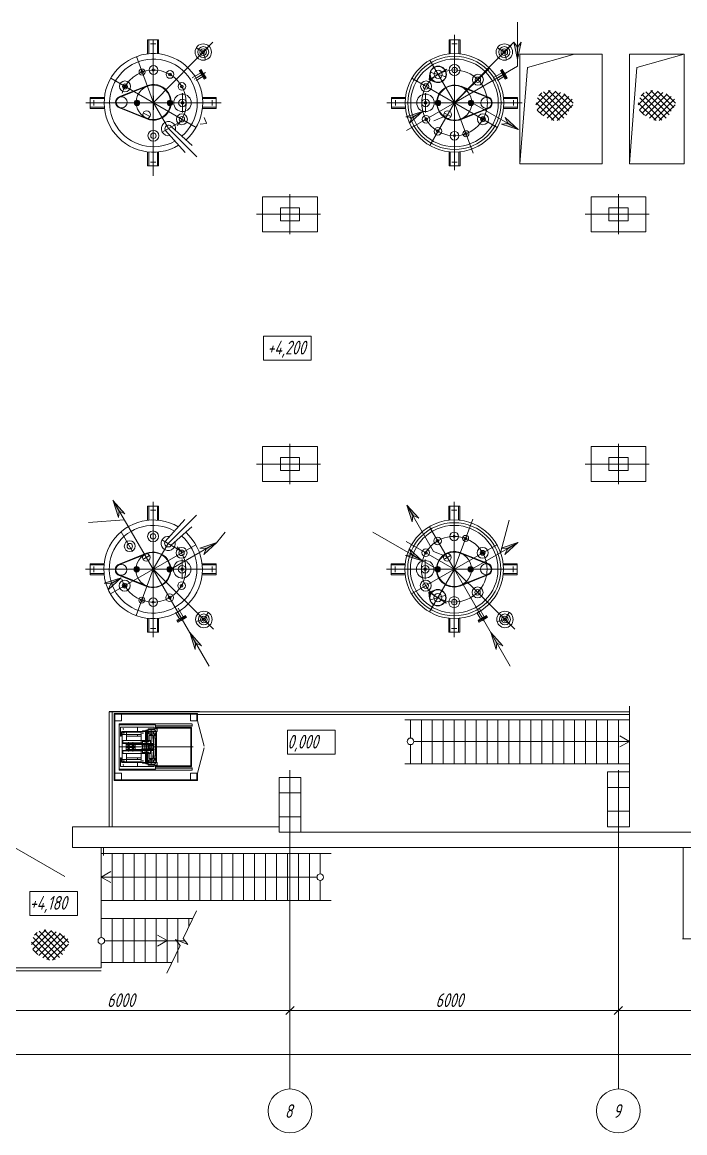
# Model space of a CAD drawing. Header units: millimetres. Extents: x 1337 to 8186, y 1899 to 5236.
# Drawn here: x 3230.7 to 3351.8, y 2434.1 to 2636.8 of the extents above; entities that cross this region are included whole.
import ezdxf

# ---------------------------------------------------------------- set-up
doc = ezdxf.new("R2010")
doc.units = ezdxf.units.MM
doc.layers.add('Линия связи (Вновь)', color=3, linetype='Continuous', lineweight=60)
doc.layers.add('Строительный', color=251, linetype='Continuous', lineweight=13)
doc.styles.add('Simplex', font='simplex.shx', dxfattribs={"width": 0.7, "oblique": 15})

# ---------------------------------------------------------------- blocks, each defined once
blk = doc.blocks.new('A$C0AA457AC')
at = {"layer": 'Строительный', "ltscale": 100}
h = blk.add_hatch(color=256, dxfattribs=at)
h.paths.add_polyline_path([(452.71, 325.92), (452.04, 326.86), (452.73, 323.71)])
h.paths.add_polyline_path([(452.73, 323.71), (453.42, 326.86), (452.75, 325.92)])
for points in [[(382.72, 315.77, -0.414214), (383.22, 316.27), (383.22, 315.77), (383.72, 315.77, -1)], [(383.22, 316.27, -0.414214), (383.72, 315.77), (383.22, 315.77)], [(389.73, 315.77, 0.414214), (389.23, 316.27), (389.23, 315.77), (388.73, 315.77, 1)], [(389.23, 316.27, 0.414214), (388.73, 315.77), (389.23, 315.77)], [(437.72, 315.77, -0.414214), (438.22, 316.27), (438.22, 315.77), (438.72, 315.77, -1)], [(438.22, 316.27, -0.414214), (438.72, 315.77), (438.22, 315.77)], [(444.73, 315.77, 0.414214), (444.23, 316.27), (444.23, 315.77), (443.73, 315.77, 1)], [(444.23, 316.27, 0.414214), (443.73, 315.77), (444.23, 315.77)], [(382.66, 230.64, 0.414214), (383.16, 230.14), (383.16, 230.64), (383.66, 230.64, 1)], [(389.67, 230.64, -0.414214), (389.17, 230.14), (389.17, 230.64), (388.67, 230.64, -1)], [(437.66, 230.64, 0.414214), (438.16, 230.14), (438.16, 230.64), (438.66, 230.64, 1)], [(444.67, 230.64, -0.414214), (444.17, 230.14), (444.17, 230.64), (443.67, 230.64, -1)], [(383.16, 230.14, 0.414214), (383.66, 230.64), (383.16, 230.64)], [(389.17, 230.14, -0.414214), (388.67, 230.64), (389.17, 230.64)], [(438.16, 230.14, 0.414214), (438.66, 230.64), (438.16, 230.64)], [(444.17, 230.14, -0.414214), (443.67, 230.64), (444.17, 230.64)]]:
    blk.add_hatch(color=256, dxfattribs=at).paths.add_polyline_path(points)
h = blk.add_hatch(color=256, dxfattribs=at)
h.paths.add_polyline_path([(433.47, 313.1), (433, 312.04), (435.38, 314.22)])
h.paths.add_polyline_path([(435.38, 314.22), (432.3, 313.24), (433.45, 313.13)])
h = blk.add_hatch(color=256, dxfattribs=at)
h.paths.add_polyline_path([(450.93, 312.04), (450.46, 313.09), (452.84, 310.91)])
h.paths.add_polyline_path([(452.84, 310.91), (449.77, 311.9), (450.92, 312.01)])
h = blk.add_hatch(color=256, dxfattribs=at)
h.paths.add_polyline_path([(379.97, 241.24), (381.02, 240.76), (378.84, 243.15)])
h.paths.add_polyline_path([(378.84, 243.15), (379.82, 240.07), (379.94, 241.22)])
h = blk.add_hatch(color=256, dxfattribs=at)
h.paths.add_polyline_path([(433.64, 240.46), (434.69, 239.98), (432.51, 242.37)])
h.paths.add_polyline_path([(432.51, 242.37), (433.49, 239.29), (433.61, 240.44)])
h = blk.add_hatch(color=256, dxfattribs=at)
h.paths.add_polyline_path([(395.87, 234.38), (395.4, 233.32), (397.78, 235.51)])
h.paths.add_polyline_path([(397.78, 235.51), (394.71, 234.52), (395.86, 234.41)])
h = blk.add_hatch(color=256, dxfattribs=at)
h.paths.add_polyline_path([(450.87, 234.38), (450.4, 233.32), (452.78, 235.51)])
h.paths.add_polyline_path([(452.78, 235.51), (449.71, 234.52), (450.86, 234.41)])
h = blk.add_hatch(color=256, dxfattribs=at)
h.paths.add_polyline_path([(433.41, 233.32), (432.94, 234.37), (435.32, 232.2)])
h.paths.add_polyline_path([(435.32, 232.2), (432.24, 233.18), (433.39, 233.29)])
h = blk.add_hatch(color=256, dxfattribs=at)
h.paths.add_polyline_path([(378.41, 227.97), (377.94, 226.91), (380.32, 229.09)])
h.paths.add_polyline_path([(380.32, 229.09), (377.24, 228.11), (378.39, 228)])
h = blk.add_hatch(color=256, dxfattribs=at)
h.paths.add_polyline_path([(393.96, 217.17), (395.02, 216.69), (392.84, 219.08)])
h.paths.add_polyline_path([(392.84, 219.08), (393.82, 216), (393.93, 217.15)])
h = blk.add_hatch(color=256, dxfattribs=at)
h.paths.add_polyline_path([(448.96, 217.17), (450.02, 216.69), (447.84, 219.08)])
h.paths.add_polyline_path([(447.84, 219.08), (448.82, 216), (448.93, 217.15)])
for p, q in [((452.73, 322.45), (452.73, 330.49)), ((386.16, 327.27), (385.16, 327.27)), ((385.16, 327.27), (385.16, 324.71)), ((385.36, 327.27), (385.36, 324.73)), ((386.16, 326.57), (385.66, 326.57)), ((386.16, 327.27), (386.16, 303.43)), ((386.16, 324.77), (386.16, 327.27)), ((386.16, 324.77), (386.16, 327.27)), ((386.16, 327.27), (387.16, 327.27)), ((386.16, 327.27), (386.16, 327.27)), ((386.16, 327.27), (386.16, 326.57)), ((386.16, 327.15), (386.16, 302.45)), ((386.16, 315.77), (397.08, 326.82)), ((386.16, 326.57), (386.66, 326.57)), ((387.16, 327.27), (386.96, 327.27)), ((386.96, 327.27), (386.96, 324.73)), ((387.16, 327.27), (387.16, 324.71)), ((395.32, 325.04), (397.08, 326.82)), ((441.22, 327.27), (440.22, 327.27)), ((440.22, 327.27), (440.22, 324.71)), ((440.42, 327.27), (440.42, 324.73)), ((441.22, 326.57), (440.72, 326.57)), ((441.16, 315.77), (452.08, 326.82)), ((441.22, 328.18), (441.22, 303.48)), ((441.22, 327.27), (442.22, 327.27)), ((441.22, 326.57), (441.72, 326.57)), ((442.02, 327.27), (442.02, 324.73)), ((442.22, 327.27), (442.22, 324.71)), ((450.32, 325.04), (452.08, 326.82)), ((452.04, 326.86), (452.71, 325.92)), ((452.04, 326.86), (452.71, 325.92)), ((452.73, 323.71), (452.04, 326.86)), ((452.73, 323.71), (453.42, 326.86)), ((453.42, 326.86), (452.75, 325.92)), ((453.42, 326.86), (452.75, 325.92)), ((395.32, 325.04), (394.05, 325.83)), ((395.32, 325.04), (395.32, 325.04)), ((395.32, 325.04), (395.32, 325.04)), ((395.32, 325.04), (395.32, 325.04)), ((395.32, 325.04), (395.32, 325.04)), ((395.32, 325.04), (395.32, 325.04)), ((395.32, 325.04), (395.32, 325.04)), ((395.32, 325.04), (395.7, 323.59)), ((450.32, 325.04), (449.05, 325.83)), ((450.32, 325.04), (450.32, 325.04)), ((450.32, 325.04), (450.32, 325.04)), ((450.32, 325.04), (450.32, 325.04)), ((450.32, 325.04), (450.32, 325.04)), ((450.32, 325.04), (450.32, 325.04)), ((450.32, 325.04), (450.32, 325.04)), ((450.32, 325.04), (450.7, 323.59)), ((452.71, 325.92), (452.73, 323.71)), ((452.75, 325.92), (452.73, 323.71)), ((453.16, 304.66), (453.16, 324.64)), ((468.16, 324.64), (453.16, 324.64)), ((454.55, 322.24), (463.16, 324.64)), ((468.16, 304.66), (468.16, 324.64)), ((473.16, 304.64), (473.16, 324.64)), ((483.16, 324.64), (473.16, 324.64)), ((474.55, 322.24), (483.16, 324.64)), ((483.16, 304.64), (483.16, 324.64)), ((386.22, 315.77), (383.11, 324.22)), ((441.19, 315.83), (436.72, 323.57)), ((441.22, 315.8), (452.73, 322.45)), ((452.73, 323.71), (452.75, 323.73)), ((394.85, 321.23), (393.28, 320.32)), ((395.39, 321.1), (393.67, 320.11)), ((394.04, 319.88), (395.23, 320.57)), ((395.76, 321.32), (394.23, 320.43)), ((394.59, 321.68), (394.74, 321.76)), ((395.49, 320.12), (394.59, 321.68)), ((395.64, 320.2), (394.74, 321.76)), ((394.94, 321.88), (394.79, 321.79)), ((395.69, 320.23), (394.79, 321.79)), ((394.87, 321.54), (394.91, 321.53)), ((395.52, 320.47), (394.91, 321.53)), ((395, 321.31), (394.92, 321.46)), ((394.94, 321.88), (395.51, 320.88)), ((394.97, 321.49), (394.94, 321.47)), ((395.23, 321.01), (395.02, 320.89)), ((395.38, 320.66), (395.46, 320.51)), ((395.51, 320.54), (395.49, 320.53)), ((395.51, 320.88), (395.84, 320.32)), ((395.51, 320.43), (395.52, 320.47)), ((395.84, 320.32), (395.69, 320.23)), ((439.79, 321.94), (436.61, 319.97)), ((436.61, 319.97), (436.73, 321.13)), ((436.9, 321.34), (439.5, 320.57)), ((436.94, 321.26), (436.97, 321.38)), ((439.42, 320.54), (439.45, 320.64)), ((439.53, 321.89), (439.45, 321.83)), ((439.62, 321.73), (439.53, 321.89)), ((439.62, 321.73), (439.54, 321.69)), ((441.22, 315.77), (447.62, 322.1)), ((449.85, 321.23), (448.28, 320.32)), ((450.39, 321.1), (448.67, 320.11)), ((449.04, 319.88), (450.23, 320.57)), ((450.76, 321.32), (449.23, 320.43)), ((449.59, 321.68), (449.74, 321.76)), ((450.49, 320.12), (449.59, 321.68)), ((450.64, 320.2), (449.74, 321.76)), ((449.94, 321.88), (449.79, 321.79)), ((450.69, 320.23), (449.79, 321.79)), ((449.87, 321.54), (449.91, 321.53)), ((450.52, 320.47), (449.91, 321.53)), ((450, 321.31), (449.92, 321.46)), ((449.94, 321.88), (450.51, 320.88)), ((449.97, 321.49), (449.94, 321.47)), ((450.23, 321.01), (450.02, 320.89)), ((450.38, 320.66), (450.46, 320.51)), ((450.51, 320.54), (450.49, 320.53)), ((450.51, 320.88), (450.84, 320.32)), ((450.51, 320.43), (450.52, 320.47)), ((450.84, 320.32), (450.69, 320.23)), ((453.16, 304.64), (454.55, 322.24)), ((473.16, 304.64), (474.55, 322.24)), ((378.42, 320.26), (394.02, 311.28)), ((379.92, 316.85), (385.03, 318.9)), ((379.95, 316.76), (385.07, 318.81)), ((395.49, 320.12), (395.64, 320.2)), ((449.02, 311.28), (433.42, 320.26)), ((436.61, 319.97), (437.71, 319.56)), ((447.49, 316.66), (442.38, 318.7)), ((447.53, 316.75), (442.41, 318.8)), ((450.49, 320.12), (450.64, 320.2)), ((374.66, 315.77), (374.66, 316.77)), ((374.66, 316.77), (377.22, 316.77)), ((374.66, 316.57), (377.2, 316.57)), ((375.36, 315.77), (375.36, 316.27)), ((386.22, 314.61), (386.22, 317.04)), ((386.22, 316.94), (386.22, 314.51)), ((391.52, 317.54), (391.52, 313.99)), ((397.66, 316.77), (395.1, 316.77)), ((397.66, 316.57), (395.12, 316.57)), ((396.96, 315.77), (396.96, 316.27)), ((397.66, 315.77), (397.66, 316.77)), ((429.72, 315.77), (429.72, 316.77)), ((429.72, 316.77), (432.28, 316.77)), ((429.72, 316.57), (432.26, 316.57)), ((430.42, 315.77), (430.42, 316.27)), ((435.92, 314.01), (435.92, 317.56)), ((441.22, 314.61), (441.22, 317.04)), ((452.72, 316.77), (450.16, 316.77)), ((452.72, 316.57), (450.18, 316.57)), ((452.02, 315.77), (452.02, 316.27)), ((452.72, 315.77), (452.72, 316.77)), ((452.72, 316.77), (452.72, 316.57)), ((456.08, 315.41), (458.71, 318.04)), ((456.3, 314.5), (459.71, 317.91)), ((456.37, 316.66), (460.41, 312.63)), ((456.63, 317.07), (457.15, 317.6)), ((456.81, 313.89), (460.6, 317.68)), ((456.84, 317.32), (461.17, 312.99)), ((457.44, 313.4), (461.4, 317.36)), ((457.48, 317.8), (461.72, 313.56)), ((458.13, 312.96), (462.13, 316.96)), ((458.37, 318.03), (462.13, 314.27)), ((458.91, 312.62), (462.72, 316.44)), ((459.59, 317.93), (462.57, 314.95)), ((461.2, 317.45), (462.92, 315.72)), ((474.77, 315.41), (477.4, 318.04)), ((474.99, 314.5), (478.39, 317.91)), ((475.06, 316.66), (479.09, 312.63)), ((475.31, 317.07), (475.84, 317.6)), ((475.49, 313.89), (479.28, 317.68)), ((475.52, 317.32), (479.85, 312.99)), ((476.13, 313.4), (480.09, 317.36)), ((476.16, 317.8), (480.4, 313.56)), ((476.81, 312.96), (480.81, 316.96)), ((477.06, 318.03), (480.81, 314.27)), ((477.6, 312.62), (481.41, 316.44)), ((478.28, 317.93), (481.26, 314.95)), ((479.88, 317.45), (481.61, 315.72)), ((398.57, 315.77), (373.87, 315.77)), ((374.66, 315.77), (374.66, 314.77)), ((374.66, 314.97), (377.2, 314.97)), ((374.66, 314.77), (377.22, 314.77)), ((375.36, 315.77), (375.36, 315.27)), ((379.92, 314.9), (385.03, 312.85)), ((379.95, 314.99), (385.07, 312.94)), ((386.22, 315.77), (388.97, 311.07)), ((391.5, 315.75), (391.52, 315.77)), ((393.76, 315.77), (393.74, 315.75)), ((397.66, 314.77), (395.1, 314.77)), ((397.66, 314.97), (395.12, 314.97)), ((396.96, 315.77), (396.96, 315.27)), ((397.66, 315.77), (397.66, 314.77)), ((453.57, 315.77), (428.87, 315.77)), ((452.72, 315.77), (428.88, 315.77)), ((429.72, 315.77), (429.72, 314.77)), ((429.72, 314.97), (432.26, 314.97)), ((429.72, 314.77), (432.28, 314.77)), ((430.42, 315.77), (430.42, 315.27)), ((435.38, 314.22), (432.3, 313.24)), ((441.22, 315.77), (432.45, 310.7)), ((435.38, 314.22), (433, 312.04)), ((433.45, 313.13), (435.38, 314.22)), ((433.47, 313.1), (435.38, 314.22)), ((441.22, 315.77), (436.68, 308)), ((441.22, 315.77), (444.6, 306.61)), ((447.49, 314.89), (442.38, 312.84)), ((447.53, 314.8), (442.41, 312.75)), ((444.43, 315.77), (452.89, 310.89)), ((448.76, 315.77), (448.74, 315.75)), ((452.72, 314.77), (450.16, 314.77)), ((452.72, 314.97), (450.18, 314.97)), ((450.22, 315.77), (452.72, 315.77)), ((450.22, 315.77), (452.72, 315.77)), ((452.72, 315.77), (452.02, 315.77)), ((452.02, 315.77), (452.02, 315.27)), ((452.72, 315.77), (452.72, 315.77)), ((452.72, 315.77), (452.72, 314.77)), ((456.11, 315.8), (459.38, 312.53)), ((456.33, 314.46), (457.26, 313.53)), ((459.95, 312.54), (462.83, 315.42)), ((474.79, 315.8), (478.06, 312.53)), ((475.01, 314.46), (475.95, 313.53)), ((478.63, 312.54), (481.52, 315.42)), ((385.57, 313.27), (384.35, 313.96)), ((387.84, 310.41), (391.66, 312.64)), ((395.46, 313.09), (395.93, 312.04)), ((395.46, 313.09), (395.93, 312.04)), ((432.3, 313.24), (433.45, 313.13)), ((432.3, 313.24), (433.45, 313.13)), ((433, 312.04), (433.47, 313.1)), ((433, 312.04), (433.47, 313.1)), ((439.91, 313.53), (437.46, 312.51)), ((440.57, 313.27), (439.35, 313.96)), ((450.46, 313.09), (450.93, 312.04)), ((450.46, 313.09), (450.93, 312.04)), ((452.84, 310.91), (450.46, 313.09)), ((388.4, 310.74), (392.02, 306.72)), ((388.97, 311.07), (394.14, 305.9)), ((393.31, 308.01), (389.53, 311.39)), ((394.77, 311.9), (395.92, 312.01)), ((394.77, 311.9), (395.92, 312.01)), ((449.77, 311.9), (450.92, 312.01)), ((449.77, 311.9), (450.92, 312.01)), ((452.84, 310.91), (449.77, 311.9)), ((450.92, 312.01), (452.84, 310.91)), ((450.93, 312.04), (452.84, 310.91)), ((385.16, 304.27), (385.16, 306.83)), ((385.36, 304.27), (385.36, 306.81)), ((386.96, 304.27), (386.96, 306.81)), ((387.16, 304.27), (387.16, 306.83)), ((440.22, 304.27), (440.22, 306.83)), ((440.42, 304.27), (440.42, 306.81)), ((442.02, 304.27), (442.02, 306.81)), ((442.22, 304.27), (442.22, 306.83)), ((386.16, 304.27), (385.16, 304.27)), ((386.16, 304.97), (385.66, 304.97)), ((386.16, 304.97), (386.66, 304.97)), ((386.16, 304.27), (387.16, 304.27)), ((441.22, 304.27), (440.22, 304.27)), ((441.22, 304.97), (440.72, 304.97)), ((441.22, 304.97), (441.72, 304.97)), ((441.22, 304.27), (442.22, 304.27)), ((468.16, 304.66), (453.16, 304.66)), ((483.16, 304.64), (473.16, 304.64)), ((406.16, 298.64), (406.16, 292.24)), ((416.16, 298.64), (406.16, 298.64)), ((411.16, 299.11), (411.16, 291.78)), ((416.16, 298.64), (416.16, 292.24)), ((466.16, 298.64), (466.16, 292.24)), ((476.16, 298.64), (466.16, 298.64)), ((471.16, 299.11), (471.16, 291.78)), ((476.16, 298.64), (476.16, 292.24)), ((409.41, 296.64), (412.36, 296.64)), ((409.41, 296.64), (409.41, 294.24)), ((412.91, 296.64), (409.46, 296.64)), ((412.91, 296.64), (412.91, 294.24)), ((469.41, 296.64), (472.36, 296.64)), ((469.41, 296.64), (469.41, 294.24)), ((472.91, 296.64), (469.46, 296.64)), ((472.91, 296.64), (472.91, 294.24)), ((416.75, 295.44), (405.06, 295.44)), ((412.86, 294.24), (409.41, 294.24)), ((412.91, 294.24), (409.96, 294.24)), ((476.75, 295.44), (465.06, 295.44)), ((472.86, 294.24), (469.41, 294.24)), ((472.91, 294.24), (469.96, 294.24)), ((416.16, 292.24), (406.16, 292.24)), ((476.16, 292.24), (466.16, 292.24)), ((406.35, 273.18), (415.04, 273.18)), ((406.35, 268.81), (406.35, 273.18)), ((415.04, 273.18), (415.04, 268.81)), ((415.04, 268.81), (406.35, 268.81)), ((411.16, 246.18), (411.16, 253.51)), ((471.16, 246.18), (471.16, 253.51)), ((406.16, 246.64), (406.16, 253.04)), ((416.16, 253.04), (406.16, 253.04)), ((416.16, 246.64), (416.16, 253.04)), ((466.16, 246.64), (466.16, 253.04)), ((476.16, 253.04), (466.16, 253.04)), ((476.16, 246.64), (476.16, 253.04)), ((416.75, 249.84), (405.06, 249.84)), ((409.41, 248.64), (409.41, 251.04)), ((412.86, 251.04), (409.41, 251.04)), ((412.91, 251.04), (409.96, 251.04)), ((412.91, 248.64), (412.91, 251.04)), ((476.75, 249.84), (465.06, 249.84)), ((469.41, 248.64), (469.41, 251.04)), ((472.86, 251.04), (469.41, 251.04)), ((472.91, 251.04), (469.96, 251.04)), ((472.91, 248.64), (472.91, 251.04)), ((409.41, 248.64), (412.36, 248.64)), ((412.91, 248.64), (409.46, 248.64)), ((469.41, 248.64), (472.36, 248.64)), ((472.91, 248.64), (469.46, 248.64)), ((416.16, 246.64), (406.16, 246.64)), ((476.16, 246.64), (466.16, 246.64)), ((386.16, 230.64), (378.8, 243.23)), ((378.84, 243.15), (378.84, 243.12)), ((378.84, 243.15), (381.02, 240.76)), ((379.97, 241.24), (378.84, 243.15)), ((379.94, 241.22), (378.84, 243.15)), ((378.84, 243.15), (379.82, 240.07)), ((381.02, 240.76), (379.97, 241.24)), ((381.02, 240.76), (379.97, 241.24)), ((386.16, 242.14), (385.16, 242.14)), ((385.16, 242.14), (385.16, 239.58)), ((385.36, 242.14), (385.36, 239.6)), ((386.16, 241.44), (385.66, 241.44)), ((386.16, 218.23), (386.16, 242.93)), ((386.16, 242.14), (387.16, 242.14)), ((386.16, 241.44), (386.66, 241.44)), ((386.96, 242.14), (386.96, 239.6)), ((387.16, 242.14), (387.16, 239.58)), ((432.51, 242.37), (437.4, 233.91)), ((432.51, 242.37), (432.51, 242.35)), ((432.51, 242.37), (434.69, 239.98)), ((433.64, 240.46), (432.51, 242.37)), ((433.61, 240.44), (432.51, 242.37)), ((432.51, 242.37), (433.49, 239.29)), ((441.16, 242.14), (440.16, 242.14)), ((440.16, 242.14), (440.16, 239.58)), ((440.36, 242.14), (440.36, 239.6)), ((441.16, 241.44), (440.66, 241.44)), ((441.16, 218.23), (441.16, 242.93)), ((441.16, 242.14), (442.16, 242.14)), ((441.16, 241.44), (441.66, 241.44)), ((441.96, 242.14), (441.96, 239.6)), ((442.16, 242.14), (442.16, 239.58)), ((380.89, 239.66), (374.33, 239.19)), ((379.82, 240.07), (379.94, 241.22)), ((379.82, 240.07), (379.94, 241.22)), ((388.34, 235.68), (391.96, 239.7)), ((388.91, 235.35), (394.08, 240.52)), ((433.49, 239.29), (433.61, 240.44)), ((433.49, 239.29), (433.61, 240.44)), ((434.69, 239.98), (433.64, 240.46)), ((434.69, 239.98), (433.64, 240.46)), ((441.16, 230.64), (444.54, 239.8)), ((449.6, 233.66), (451.18, 239.63)), ((380.33, 237.49), (382.4, 233.91)), ((393.25, 238.4), (389.47, 235.02)), ((399.33, 237.4), (397.76, 235.48)), ((438.02, 230.64), (426.32, 237.4)), ((441.16, 230.64), (436.62, 238.41)), ((386.16, 230.64), (388.91, 235.35)), ((387.78, 236), (391.6, 233.78)), ((389.37, 230.64), (397.83, 235.52)), ((397.78, 235.51), (394.71, 234.52)), ((397.78, 235.51), (395.4, 233.32)), ((395.86, 234.41), (397.78, 235.51)), ((395.87, 234.38), (397.78, 235.51)), ((441.16, 230.64), (432.39, 235.72)), ((444.37, 230.64), (452.83, 235.52)), ((452.78, 235.51), (449.71, 234.52)), ((452.78, 235.51), (450.4, 233.32)), ((450.86, 234.41), (452.78, 235.51)), ((450.87, 234.38), (452.78, 235.51)), ((378.36, 226.15), (393.96, 235.13)), ((379.86, 231.52), (384.97, 233.57)), ((379.89, 231.43), (385.01, 233.47)), ((385.51, 233.15), (384.29, 232.45)), ((394.71, 234.52), (395.86, 234.41)), ((394.71, 234.52), (395.86, 234.41)), ((395.4, 233.32), (395.87, 234.38)), ((395.4, 233.32), (395.87, 234.38)), ((432.24, 233.18), (433.39, 233.29)), ((432.24, 233.18), (433.39, 233.29)), ((435.32, 232.2), (432.24, 233.18)), ((432.94, 234.37), (433.41, 233.32)), ((432.94, 234.37), (433.41, 233.32)), ((435.32, 232.2), (432.94, 234.37)), ((448.96, 235.13), (433.36, 226.15)), ((433.39, 233.29), (435.32, 232.2)), ((433.41, 233.32), (435.32, 232.2)), ((439.85, 232.89), (437.4, 233.91)), ((440.51, 233.15), (439.29, 232.45)), ((447.43, 231.53), (442.32, 233.57)), ((447.47, 231.62), (442.35, 233.67)), ((449.71, 234.52), (450.86, 234.41)), ((449.71, 234.52), (450.86, 234.41)), ((450.4, 233.32), (450.87, 234.38)), ((450.4, 233.32), (450.87, 234.38)), ((374.66, 230.64), (374.66, 231.64)), ((374.66, 231.64), (377.22, 231.64)), ((374.66, 230.64), (374.66, 231.64)), ((374.66, 231.64), (377.22, 231.64)), ((374.66, 231.44), (377.2, 231.44)), ((374.66, 231.44), (377.2, 231.44)), ((375.36, 230.64), (375.36, 231.14)), ((375.36, 230.64), (375.36, 231.14)), ((386.16, 229.48), (386.16, 231.91)), ((386.16, 231.81), (386.16, 229.37)), ((391.46, 228.88), (391.46, 232.43)), ((397.66, 231.64), (395.1, 231.64)), ((397.66, 231.44), (395.12, 231.44)), ((396.96, 230.64), (396.96, 231.14)), ((397.66, 230.64), (397.66, 231.64)), ((429.66, 230.64), (429.66, 231.64)), ((429.66, 231.64), (432.22, 231.64)), ((429.66, 231.44), (432.2, 231.44)), ((430.36, 230.64), (430.36, 231.14)), ((435.86, 232.41), (435.86, 228.86)), ((441.16, 231.81), (441.16, 229.37)), ((452.66, 231.64), (450.1, 231.64)), ((452.66, 231.44), (450.12, 231.44)), ((451.96, 230.64), (451.96, 231.14)), ((452.66, 230.64), (452.66, 231.64)), ((397.66, 230.64), (373.82, 230.64)), ((374.66, 230.64), (374.66, 229.64)), ((374.66, 230.64), (374.66, 229.64)), ((374.66, 229.84), (377.2, 229.84)), ((374.66, 229.84), (377.2, 229.84)), ((374.66, 229.64), (377.22, 229.64)), ((374.66, 229.64), (377.22, 229.64)), ((375.36, 230.64), (375.36, 230.14)), ((375.36, 230.64), (375.36, 230.14)), ((380.32, 229.09), (377.24, 228.11)), ((380.32, 229.09), (377.94, 226.91)), ((378.39, 228), (380.32, 229.09)), ((378.41, 227.97), (380.32, 229.09)), ((379.86, 229.57), (384.97, 227.52)), ((379.89, 229.66), (385.01, 227.61)), ((386.16, 230.64), (383.05, 222.2)), ((386.16, 230.64), (397.21, 219.72)), ((386.19, 230.59), (396.38, 212.94)), ((391.44, 230.66), (391.46, 230.64)), ((393.7, 230.64), (393.68, 230.66)), ((397.66, 229.64), (395.1, 229.64)), ((397.66, 229.84), (395.12, 229.84)), ((395.16, 230.64), (397.66, 230.64)), ((395.16, 230.64), (397.66, 230.64)), ((397.66, 230.64), (396.96, 230.64)), ((396.96, 230.64), (396.96, 230.14)), ((397.66, 230.64), (397.66, 229.64)), ((397.66, 230.64), (397.66, 230.64)), ((397.66, 229.64), (397.66, 229.84)), ((452.66, 230.64), (428.82, 230.64)), ((429.66, 230.64), (429.66, 229.64)), ((429.66, 229.84), (432.2, 229.84)), ((429.66, 229.64), (432.22, 229.64)), ((430.36, 230.64), (430.36, 230.14)), ((441.13, 230.59), (436.66, 222.85)), ((441.16, 230.64), (452.21, 219.72)), ((441.19, 230.59), (451.38, 212.94)), ((447.43, 229.76), (442.32, 227.71)), ((447.47, 229.67), (442.35, 227.62)), ((448.7, 230.64), (448.68, 230.66)), ((452.66, 229.64), (450.1, 229.64)), ((452.66, 229.84), (450.12, 229.84)), ((450.16, 230.64), (452.66, 230.64)), ((450.16, 230.64), (452.66, 230.64)), ((452.66, 230.64), (451.96, 230.64)), ((451.96, 230.64), (451.96, 230.14)), ((452.66, 230.64), (452.66, 229.64)), ((452.66, 230.64), (452.66, 230.64)), ((452.66, 229.64), (452.66, 229.84)), ((377.24, 228.11), (378.39, 228)), ((377.24, 228.11), (378.39, 228)), ((377.94, 226.91), (378.41, 227.97)), ((377.94, 226.91), (378.41, 227.97)), ((436.55, 226.45), (437.65, 226.85)), ((439.73, 224.47), (436.55, 226.45)), ((436.55, 226.45), (436.67, 225.29)), ((436.84, 225.08), (439.44, 225.85)), ((436.88, 225.15), (436.91, 225.04)), ((439.36, 225.88), (439.39, 225.78)), ((391.49, 221.42), (390.5, 223.14)), ((391.62, 221.96), (390.71, 223.53)), ((439.47, 224.53), (439.39, 224.58)), ((439.56, 224.68), (439.47, 224.53)), ((439.56, 224.68), (439.48, 224.73)), ((446.49, 221.42), (445.5, 223.14)), ((446.62, 221.96), (445.71, 223.53)), ((385.16, 219.14), (385.16, 221.7)), ((385.16, 219.14), (385.16, 221.7)), ((385.36, 219.14), (385.36, 221.68)), ((385.36, 219.14), (385.36, 221.68)), ((386.96, 219.14), (386.96, 221.68)), ((386.96, 219.14), (386.96, 221.68)), ((387.16, 219.14), (387.16, 221.7)), ((387.16, 219.14), (387.16, 221.7)), ((390.27, 222.77), (390.96, 221.58)), ((390.51, 221.32), (392.07, 222.22)), ((390.51, 221.32), (390.59, 221.17)), ((390.59, 221.17), (392.15, 222.07)), ((390.62, 221.12), (392.18, 222.02)), ((390.71, 220.97), (390.62, 221.12)), ((391.27, 221.29), (390.71, 220.97)), ((391.71, 221.04), (390.82, 222.58)), ((390.82, 221.3), (390.86, 221.29)), ((390.86, 221.29), (391.92, 221.9)), ((391.05, 221.43), (390.9, 221.35)), ((390.93, 221.29), (390.92, 221.32)), ((392.27, 221.87), (391.27, 221.29)), ((391.4, 221.58), (391.28, 221.78)), ((391.7, 221.81), (391.85, 221.89)), ((391.88, 221.84), (391.86, 221.86)), ((391.93, 221.94), (391.92, 221.9)), ((392.07, 222.22), (392.15, 222.07)), ((392.27, 221.87), (392.18, 222.02)), ((395.43, 221.48), (393.98, 221.11)), ((395.43, 221.48), (396.22, 222.76)), ((395.43, 221.48), (395.43, 221.48)), ((395.43, 221.48), (395.43, 221.48)), ((395.43, 221.48), (395.43, 221.48)), ((395.43, 221.48), (395.43, 221.48)), ((395.43, 221.48), (397.21, 219.72)), ((395.43, 221.48), (395.43, 221.48)), ((395.43, 221.48), (395.43, 221.48)), ((440.16, 219.14), (440.16, 221.7)), ((440.36, 219.14), (440.36, 221.68)), ((441.96, 219.14), (441.96, 221.68)), ((442.16, 219.14), (442.16, 221.7)), ((445.27, 222.77), (445.96, 221.58)), ((445.51, 221.32), (447.07, 222.22)), ((445.51, 221.32), (445.59, 221.17)), ((445.59, 221.17), (447.15, 222.07)), ((445.62, 221.12), (447.18, 222.02)), ((445.71, 220.97), (445.62, 221.12)), ((446.27, 221.29), (445.71, 220.97)), ((446.71, 221.04), (445.82, 222.58)), ((445.82, 221.3), (445.86, 221.29)), ((445.86, 221.29), (446.92, 221.9)), ((446.05, 221.43), (445.9, 221.35)), ((445.93, 221.29), (445.92, 221.32)), ((447.27, 221.87), (446.27, 221.29)), ((446.4, 221.58), (446.28, 221.78)), ((446.7, 221.81), (446.85, 221.89)), ((446.88, 221.84), (446.86, 221.86)), ((446.93, 221.94), (446.92, 221.9)), ((447.07, 222.22), (447.15, 222.07)), ((447.27, 221.87), (447.18, 222.02)), ((450.43, 221.48), (448.98, 221.11)), ((450.43, 221.48), (451.22, 222.76)), ((450.43, 221.48), (450.43, 221.48)), ((450.43, 221.48), (450.43, 221.48)), ((450.43, 221.48), (450.43, 221.48)), ((450.43, 221.48), (450.43, 221.48)), ((450.43, 221.48), (452.21, 219.72)), ((450.43, 221.48), (450.43, 221.48)), ((450.43, 221.48), (450.43, 221.48)), ((386.16, 219.14), (385.16, 219.14)), ((386.16, 219.14), (385.16, 219.14)), ((386.16, 219.84), (385.66, 219.84)), ((386.16, 219.84), (385.66, 219.84)), ((386.16, 219.84), (386.66, 219.84)), ((386.16, 219.84), (386.66, 219.84)), ((386.16, 219.14), (387.16, 219.14)), ((386.16, 219.14), (387.16, 219.14)), ((392.84, 219.08), (392.83, 219.05)), ((392.84, 219.08), (395.02, 216.69)), ((393.96, 217.17), (392.84, 219.08)), ((393.93, 217.15), (392.84, 219.08)), ((392.84, 219.08), (393.82, 216)), ((441.16, 219.14), (440.16, 219.14)), ((441.16, 219.84), (440.66, 219.84)), ((441.16, 219.84), (441.66, 219.84)), ((441.16, 219.14), (442.16, 219.14)), ((447.84, 219.08), (447.83, 219.05)), ((447.84, 219.08), (450.02, 216.69)), ((448.96, 217.17), (447.84, 219.08)), ((448.93, 217.15), (447.84, 219.08)), ((447.84, 219.08), (448.82, 216)), ((393.82, 216), (393.93, 217.15)), ((393.82, 216), (393.93, 217.15)), ((395.02, 216.69), (393.96, 217.17)), ((395.02, 216.69), (393.96, 217.17)), ((448.82, 216), (448.93, 217.15)), ((448.82, 216), (448.93, 217.15)), ((450.02, 216.69), (448.96, 217.17)), ((450.02, 216.69), (448.96, 217.17)), ((473.16, 193.64), (473.16, 205.64)), ((394.66, 204.68), (378.16, 204.68)), ((378.16, 204.64), (378.16, 183.64)), ((473.16, 204.64), (378.16, 204.64)), ((378.66, 204.64), (378.66, 183.64)), ((379.06, 204.3), (394.26, 204.3)), ((379.06, 192.1), (379.06, 204.3)), ((379.16, 204.2), (394.16, 204.2)), ((379.16, 192.2), (379.16, 204.2)), ((379.16, 204.2), (380.36, 204.2)), ((379.16, 203), (379.16, 204.2)), ((380.36, 203), (379.16, 203)), ((380.36, 204.2), (380.36, 203)), ((392.96, 204.2), (394.16, 204.2)), ((392.96, 203), (392.96, 204.2)), ((394.16, 203), (392.96, 203)), ((394.16, 203), (394.16, 204.2)), ((394.16, 204.2), (394.16, 203)), ((394.16, 203), (394.26, 203)), ((394.26, 203), (394.26, 204.3)), ((473.16, 204.14), (394.26, 204.14)), ((394.26, 203), (395.51, 198.36)), ((473.16, 203.14), (432.16, 203.14)), ((433.16, 199.83), (433.16, 203.14)), ((435.16, 195.14), (435.16, 203.14)), ((437.16, 195.14), (437.16, 203.14)), ((439.16, 195.14), (439.16, 203.14)), ((441.16, 195.14), (441.16, 203.14)), ((443.16, 195.14), (443.16, 203.14)), ((445.16, 195.14), (445.16, 203.14)), ((447.16, 195.14), (447.16, 203.14)), ((449.16, 195.14), (449.16, 203.14)), ((451.16, 195.14), (451.16, 203.14)), ((453.16, 195.14), (453.16, 203.14)), ((455.16, 195.14), (455.16, 203.14)), ((457.16, 195.14), (457.16, 203.14)), ((459.16, 195.14), (459.16, 203.14)), ((461.16, 195.14), (461.16, 203.14)), ((463.16, 195.14), (463.16, 203.14)), ((465.16, 195.14), (465.16, 203.14)), ((467.16, 195.14), (467.16, 203.14)), ((469.16, 195.14), (469.16, 203.14)), ((471.16, 195.14), (471.16, 203.14)), ((393.25, 202.44), (379.97, 202.44)), ((379.97, 202.44), (379.97, 193.96)), ((386.58, 202.23), (379.97, 202.23)), ((386.38, 201.79), (380.2, 201.79)), ((380.2, 201.79), (380.2, 200.22)), ((380.23, 200.15), (380.23, 200.94)), ((380.23, 200.94), (380.3, 200.94)), ((380.3, 200.15), (380.3, 200.99)), ((380.3, 200.99), (380.51, 200.99)), ((380.32, 200.6), (380.32, 200.92)), ((380.32, 200.92), (383.95, 200.92)), ((380.51, 201.03), (386.91, 201.03)), ((380.51, 195.37), (380.51, 201.03)), ((380.84, 201.49), (380.62, 201.49)), ((380.83, 201.49), (380.62, 201.49)), ((380.92, 200.76), (380.71, 200.76)), ((380.73, 201.41), (380.73, 201.59)), ((380.73, 201.39), (380.73, 201.58)), ((380.82, 200.67), (380.82, 200.86)), ((381.31, 199.37), (381.31, 201.03)), ((383.29, 201.03), (383.29, 201.79)), ((383.95, 198.93), (383.95, 201.03)), ((384.38, 200.75), (384.17, 200.75)), ((385.27, 201.14), (384.24, 201.14)), ((384.24, 201.14), (384.24, 201.03)), ((384.28, 200.66), (384.28, 200.85)), ((385.12, 201.2), (384.78, 201.2)), ((384.78, 201.2), (384.78, 201.14)), ((384.78, 201.03), (384.78, 199.37)), ((385.06, 201.28), (384.84, 201.28)), ((384.84, 201.28), (384.84, 201.2)), ((384.95, 195.04), (384.95, 201.36)), ((384.95, 201.36), (384.95, 195.04)), ((385.06, 201.2), (385.17, 201.34)), ((385.06, 201.28), (385.06, 201.2)), ((385.12, 201.14), (385.12, 201.2)), ((385.12, 201.03), (385.12, 199.37)), ((385.17, 201.34), (386.39, 201.34)), ((386.91, 201.53), (385.27, 201.53)), ((385.27, 201.53), (385.27, 201.14)), ((385.32, 200.59), (385.32, 201.03)), ((385.4, 200.98), (385.37, 200.93)), ((385.37, 200.93), (385.37, 200.63)), ((386.22, 200.93), (385.37, 200.93)), ((386.19, 200.98), (385.4, 200.98)), ((385.59, 200.93), (385.59, 200.98)), ((385.8, 194.83), (385.8, 201.57)), ((386.01, 200.93), (386.01, 200.98)), ((386.19, 200.98), (386.22, 200.93)), ((386.22, 200.93), (386.22, 200.63)), ((386.28, 200.59), (386.28, 201.03)), ((386.38, 201.53), (386.38, 201.79)), ((386.39, 201.34), (386.7, 201.03)), ((386.56, 200.59), (386.66, 200.7)), ((386.58, 201.53), (386.58, 202.23)), ((386.58, 202.07), (393.31, 202.07)), ((393.31, 201.98), (386.58, 201.98)), ((393.1, 201.77), (386.65, 201.77)), ((393.1, 201.7), (386.65, 201.7)), ((393.1, 201.63), (386.65, 201.63)), ((386.66, 200.7), (386.66, 201.03)), ((386.72, 201.03), (386.72, 195.37)), ((386.77, 201.03), (386.77, 195.37)), ((386.91, 201.03), (386.91, 201.53)), ((393.03, 194.86), (393.03, 201.55)), ((393.1, 194.7), (393.1, 201.7)), ((393.17, 201.55), (393.17, 194.86)), ((393.31, 202.44), (393.31, 201.98)), ((410.7, 201.25), (419.39, 201.25)), ((410.7, 196.88), (410.7, 201.25)), ((419.39, 201.25), (419.39, 196.88)), ((380.2, 200.22), (380.23, 200.15)), ((380.23, 200.15), (380.3, 200.15)), ((380.3, 200.25), (380.51, 200.25)), ((380.42, 200.5), (380.32, 200.6)), ((383.95, 200.5), (380.42, 200.5)), ((385.71, 199.37), (380.6, 199.37)), ((380.6, 199.37), (380.6, 198.85)), ((380.6, 198.93), (384.21, 198.93)), ((380.6, 198.85), (384.21, 198.85)), ((381.26, 197.55), (381.26, 198.85)), ((383.95, 200.18), (381.31, 200.18)), ((381.6, 198.79), (381.51, 198.64)), ((381.76, 198.79), (381.6, 198.79)), ((381.68, 199.06), (381.68, 197.35)), ((381.84, 198.65), (381.76, 198.79)), ((382.4, 198.79), (382.31, 198.64)), ((382.56, 198.79), (382.4, 198.79)), ((382.48, 199.06), (382.48, 197.35)), ((382.64, 198.65), (382.56, 198.79)), ((382.88, 198.85), (382.88, 197.55)), ((383.29, 200.18), (383.29, 200.5)), ((384.05, 198.74), (384.05, 198.77)), ((384.05, 198.77), (385.85, 198.77)), ((384.15, 198.71), (384.05, 198.74)), ((384.15, 198.71), (385.75, 198.71)), ((384.15, 198.71), (384.15, 198.58)), ((384.21, 198.85), (384.21, 199.37)), ((384.21, 198.85), (384.63, 198.85)), ((384.36, 199.23), (385.51, 199.23)), ((384.42, 199.29), (384.42, 199.16)), ((385.27, 198.99), (384.63, 198.99)), ((384.63, 198.99), (384.63, 198.77)), ((385.32, 200.59), (385.12, 200.59)), ((385.27, 198.99), (385.27, 198.77)), ((385.27, 198.85), (385.71, 198.85)), ((385.32, 200.59), (385.35, 200.59)), ((385.35, 200.59), (385.37, 200.63)), ((385.4, 200.57), (385.37, 200.63)), ((386.22, 200.63), (385.37, 200.63)), ((385.39, 200.32), (385.39, 199.37)), ((385.39, 200.32), (386.22, 200.32)), ((386.19, 200.57), (385.4, 200.57)), ((385.45, 199.37), (385.46, 200.22)), ((385.45, 199.29), (385.45, 199.16)), ((385.46, 200.22), (385.52, 200.29)), ((386.08, 200.29), (385.52, 200.29)), ((385.55, 198.85), (386.08, 198.85)), ((385.55, 198.85), (385.55, 198.77)), ((385.65, 200.57), (385.65, 200.32)), ((385.71, 199.37), (385.71, 198.85)), ((385.75, 198.71), (385.85, 198.74)), ((385.75, 198.71), (385.75, 198.58)), ((385.85, 198.74), (385.85, 198.77)), ((385.94, 200.57), (385.94, 200.32)), ((386.13, 200.22), (386.08, 200.29)), ((386.08, 198.45), (386.08, 198.85)), ((386.15, 199.16), (386.13, 200.22)), ((386.15, 199.16), (386.22, 199.14)), ((386.19, 200.57), (386.22, 200.63)), ((386.24, 200.59), (386.22, 200.63)), ((386.22, 196.08), (386.22, 200.32)), ((386.72, 200.2), (386.22, 200.2)), ((386.72, 199.9), (386.22, 199.9)), ((386.28, 200.59), (386.24, 200.59)), ((386.28, 200.59), (386.56, 200.59)), ((386.4, 200.59), (386.4, 200.2)), ((386.56, 200.2), (386.56, 200.59)), ((386.56, 196.51), (386.56, 199.9)), ((473.16, 199.23), (433.76, 199.23)), ((473.16, 199.23), (471.43, 200.23)), ((473.16, 199.23), (471.43, 198.23)), ((379.97, 198.2), (393.5, 198.2)), ((380.6, 197.03), (380.6, 197.55)), ((380.6, 197.55), (384.21, 197.55)), ((380.6, 197.48), (384.21, 197.48)), ((385.71, 197.03), (380.6, 197.03)), ((382.88, 198.33), (381.26, 198.33)), ((382.88, 198.08), (381.26, 198.08)), ((381.31, 197.03), (381.31, 195.37)), ((381.37, 198.65), (386.35, 198.65)), ((381.37, 197.76), (386.35, 197.76)), ((381.51, 198.64), (381.6, 198.5)), ((381.6, 197.9), (381.51, 197.75)), ((381.51, 197.75), (381.6, 197.61)), ((381.6, 198.5), (381.76, 198.5)), ((381.76, 197.9), (381.6, 197.9)), ((381.6, 197.61), (381.76, 197.61)), ((381.76, 198.5), (381.84, 198.65)), ((381.84, 197.76), (381.76, 197.9)), ((381.76, 197.61), (381.84, 197.76)), ((382.31, 198.64), (382.4, 198.5)), ((382.4, 197.9), (382.31, 197.75)), ((382.31, 197.75), (382.4, 197.61)), ((382.4, 198.5), (382.56, 198.5)), ((382.56, 197.9), (382.4, 197.9)), ((382.4, 197.61), (382.56, 197.61)), ((382.56, 198.5), (382.64, 198.65)), ((382.64, 197.76), (382.56, 197.9)), ((382.56, 197.61), (382.64, 197.76)), ((383.95, 197.48), (383.95, 195.37)), ((384.15, 198.58), (384.05, 198.56)), ((384.05, 198.56), (384.05, 198.52)), ((384.05, 198.52), (385.85, 198.52)), ((384.05, 197.85), (384.05, 197.88)), ((384.05, 197.88), (385.85, 197.88)), ((384.15, 197.82), (384.05, 197.85)), ((384.15, 197.69), (384.05, 197.67)), ((384.05, 197.67), (384.05, 197.63)), ((384.05, 197.63), (385.85, 197.63)), ((384.15, 198.58), (385.75, 198.58)), ((384.15, 197.82), (385.75, 197.82)), ((384.15, 197.69), (384.15, 197.82)), ((384.15, 197.69), (385.75, 197.69)), ((384.21, 197.97), (384.21, 198.43)), ((384.21, 197.55), (384.21, 197.03)), ((384.21, 197.55), (384.63, 197.55)), ((384.34, 197.18), (385.5, 197.18)), ((384.42, 197.12), (384.42, 197.24)), ((384.63, 198.52), (384.63, 197.88)), ((384.63, 197.63), (384.63, 197.38)), ((385.27, 197.41), (384.63, 197.41)), ((384.78, 195.37), (384.78, 197.03)), ((385.12, 195.37), (385.12, 197.03)), ((385.27, 198.52), (385.27, 197.88)), ((385.27, 197.63), (385.27, 197.41)), ((385.27, 197.55), (385.71, 197.55)), ((385.39, 196.08), (385.39, 197.03)), ((385.45, 198.52), (385.45, 197.88)), ((385.45, 197.12), (385.45, 197.24)), ((385.45, 197.03), (385.46, 196.18)), ((385.55, 198.45), (385.55, 198.52)), ((385.55, 198.45), (386.08, 198.45)), ((385.55, 197.96), (386.08, 197.96)), ((385.55, 197.96), (385.55, 197.88)), ((385.55, 197.56), (385.55, 197.63)), ((385.55, 197.56), (386.08, 197.56)), ((385.71, 197.03), (385.71, 197.55)), ((385.75, 198.58), (385.85, 198.56)), ((385.75, 197.82), (385.85, 197.85)), ((385.75, 197.69), (385.75, 197.82)), ((385.75, 197.69), (385.85, 197.67)), ((385.85, 198.56), (385.85, 198.52)), ((385.85, 197.85), (385.85, 197.88)), ((385.85, 197.67), (385.85, 197.63)), ((386.08, 197.96), (386.08, 197.56)), ((386.15, 197.24), (386.13, 196.18)), ((386.15, 197.24), (386.22, 197.26)), ((394.26, 193.41), (395.51, 198.04)), ((419.39, 196.88), (410.7, 196.88)), ((433.16, 195.14), (433.16, 198.63)), ((380.2, 196.19), (380.23, 196.25)), ((380.2, 194.61), (380.2, 196.19)), ((386.38, 194.61), (380.2, 194.61)), ((380.23, 196.25), (380.3, 196.25)), ((380.23, 196.25), (380.23, 195.46)), ((380.23, 195.46), (380.3, 195.46)), ((380.3, 196.25), (380.3, 195.41)), ((380.3, 196.16), (380.51, 196.16)), ((380.3, 195.41), (380.51, 195.41)), ((380.42, 195.9), (380.32, 195.8)), ((380.32, 195.8), (380.32, 195.48)), ((380.32, 195.48), (383.95, 195.48)), ((383.95, 195.9), (380.42, 195.9)), ((380.51, 195.37), (386.91, 195.37)), ((380.83, 194.92), (380.62, 194.92)), ((380.92, 195.64), (380.71, 195.64)), ((380.73, 195.01), (380.73, 194.82)), ((380.82, 195.74), (380.82, 195.55)), ((383.95, 196.22), (381.31, 196.22)), ((383.29, 195.9), (383.29, 196.22)), ((383.29, 194.61), (383.29, 195.37)), ((384.38, 195.65), (384.17, 195.65)), ((384.24, 195.27), (384.24, 195.37)), ((385.27, 195.27), (384.24, 195.27)), ((384.28, 195.74), (384.28, 195.56)), ((384.78, 195.2), (384.78, 195.27)), ((385.12, 195.2), (384.78, 195.2)), ((384.84, 195.13), (384.84, 195.2)), ((385.06, 195.13), (384.84, 195.13)), ((385.06, 195.13), (385.06, 195.2)), ((385.06, 195.2), (385.17, 195.06)), ((385.32, 195.81), (385.12, 195.81)), ((385.12, 195.27), (385.12, 195.2)), ((385.17, 195.06), (386.39, 195.06)), ((385.27, 194.88), (385.27, 195.27)), ((386.91, 194.88), (385.27, 194.88)), ((385.32, 195.81), (385.35, 195.81)), ((385.32, 195.81), (385.32, 195.37)), ((385.35, 195.81), (385.37, 195.78)), ((385.4, 195.83), (385.37, 195.78)), ((385.37, 195.48), (385.37, 195.78)), ((386.22, 195.78), (385.37, 195.78)), ((385.4, 195.42), (385.37, 195.48)), ((386.22, 195.48), (385.37, 195.48)), ((385.39, 196.08), (386.22, 196.08)), ((386.19, 195.83), (385.4, 195.83)), ((386.19, 195.42), (385.4, 195.42)), ((385.46, 196.18), (385.52, 196.11)), ((386.08, 196.11), (385.52, 196.11)), ((385.59, 195.48), (385.59, 195.42)), ((385.65, 195.83), (385.65, 196.08)), ((385.94, 195.83), (385.94, 196.08)), ((386.01, 195.48), (386.01, 195.42)), ((386.13, 196.18), (386.08, 196.11)), ((386.19, 195.83), (386.22, 195.78)), ((386.19, 195.42), (386.22, 195.48)), ((386.72, 196.51), (386.22, 196.51)), ((386.72, 196.2), (386.22, 196.2)), ((386.24, 195.81), (386.22, 195.78)), ((386.22, 195.48), (386.22, 195.78)), ((386.28, 195.81), (386.24, 195.81)), ((386.28, 195.81), (386.28, 195.37)), ((386.28, 195.81), (386.56, 195.81)), ((386.38, 194.88), (386.38, 194.61)), ((386.39, 195.06), (386.7, 195.37)), ((386.4, 195.81), (386.4, 196.2)), ((386.56, 195.81), (386.56, 196.2)), ((386.56, 195.81), (386.66, 195.71)), ((386.58, 194.88), (386.58, 194.17)), ((393.1, 194.77), (386.65, 194.77)), ((393.1, 194.7), (386.65, 194.7)), ((393.1, 194.63), (386.65, 194.63)), ((386.66, 195.71), (386.66, 195.37)), ((386.91, 195.37), (386.91, 194.88)), ((473.16, 195.14), (432.16, 195.14)), ((379.16, 193.4), (380.36, 193.4)), ((379.16, 192.2), (379.16, 193.4)), ((386.58, 194.17), (379.97, 194.17)), ((379.97, 193.96), (393.31, 193.96)), ((380.36, 193.4), (380.36, 192.2)), ((393.31, 194.42), (386.58, 194.42)), ((386.58, 194.33), (393.31, 194.33)), ((392.96, 193.4), (394.16, 193.4)), ((392.96, 192.2), (392.96, 193.4)), ((393.31, 193.96), (393.31, 194.42)), ((394.16, 192.2), (394.16, 193.4)), ((394.16, 193.4), (394.26, 193.4)), ((394.16, 193.4), (394.16, 192.2)), ((394.26, 192.1), (394.26, 193.4)), ((413.16, 192.64), (409.16, 192.64)), ((409.16, 192.64), (409.16, 182.64)), ((411.16, 193.98), (411.16, 135.78)), ((413.16, 182.64), (413.16, 192.64)), ((473.16, 193.64), (469.16, 193.64)), ((469.16, 193.64), (469.16, 183.64)), ((471.16, 193.98), (471.16, 135.78)), ((473.16, 183.64), (473.16, 193.64)), ((379.06, 192.1), (394.26, 192.1)), ((379.16, 192.2), (394.16, 192.2)), ((380.36, 192.2), (379.16, 192.2)), ((394.16, 192.2), (392.96, 192.2)), ((469.16, 190.82), (473.16, 190.82)), ((409.16, 189.82), (413.16, 189.82)), ((409.16, 185.47), (413.16, 185.47)), ((469.16, 186.47), (473.16, 186.47)), ((409.16, 183.64), (371.46, 183.64)), ((371.46, 183.64), (371.46, 179.84)), ((409.16, 182.64), (413.16, 182.64)), ((413.16, 182.64), (411.16, 182.64)), ((484.96, 182.64), (413.16, 182.64)), ((469.16, 183.64), (473.16, 183.64)), ((360.86, 179.84), (370.04, 174.54)), ((484.96, 179.84), (371.46, 179.84)), ((376.7, 179.84), (376.7, 163.4)), ((418.7, 178.73), (376.7, 178.73)), ((377.1, 178.41), (377.1, 179.84)), ((378.7, 178.73), (378.7, 170.18)), ((380.7, 178.73), (380.7, 170.18)), ((382.7, 178.73), (382.7, 170.18)), ((384.7, 178.73), (384.7, 170.18)), ((386.7, 178.73), (386.7, 170.18)), ((388.7, 178.73), (388.7, 170.18)), ((390.7, 178.73), (390.7, 170.18)), ((392.7, 178.73), (392.7, 170.18)), ((394.7, 178.73), (394.7, 170.18)), ((396.7, 178.73), (396.7, 170.18)), ((398.7, 178.73), (398.7, 170.18)), ((400.7, 178.73), (400.7, 170.18)), ((402.7, 178.73), (402.7, 170.18)), ((404.7, 178.73), (404.7, 170.18)), ((406.7, 178.73), (406.7, 170.18)), ((408.7, 178.73), (408.7, 170.18)), ((410.7, 178.73), (410.7, 170.18)), ((412.7, 178.73), (412.7, 170.18)), ((414.7, 178.73), (414.7, 170.18)), ((416.7, 178.73), (416.7, 175.06)), ((482.96, 179.84), (482.96, 163.17)), ((376.7, 174.46), (378.43, 175.46)), ((376.7, 174.46), (416.1, 174.46)), ((376.7, 174.46), (378.43, 173.46)), ((416.7, 173.86), (416.7, 170.18)), ((363.64, 171.83), (372.33, 171.83)), ((363.64, 167.46), (363.64, 171.83)), ((372.33, 171.83), (372.33, 167.46)), ((418.7, 170.18), (376.7, 170.18)), ((391.67, 163.23), (394.08, 168.31)), ((372.33, 167.46), (363.64, 167.46)), ((376.7, 166.87), (393.4, 166.87)), ((378.7, 166.87), (378.7, 158.87)), ((380.7, 166.87), (380.7, 158.87)), ((382.7, 166.87), (382.7, 158.87)), ((384.7, 166.87), (384.7, 158.87)), ((386.7, 166.87), (386.7, 158.87)), ((388.7, 166.87), (388.7, 158.87)), ((390.7, 166.87), (390.7, 158.87)), ((392.7, 166.87), (392.7, 165.4)), ((363.94, 162.18), (366.57, 164.81)), ((364.16, 161.27), (367.57, 164.68)), ((364.48, 163.84), (365.01, 164.37)), ((364.67, 160.66), (368.46, 164.45)), ((365.34, 164.57), (369.58, 160.33)), ((366.23, 164.8), (369.99, 161.04)), ((367.45, 164.7), (370.43, 161.72)), ((369.06, 164.22), (370.78, 162.49)), ((363.97, 162.57), (367.24, 159.3)), ((364.23, 163.43), (368.26, 159.4)), ((364.7, 164.09), (369.03, 159.76)), ((365.3, 160.17), (369.26, 164.13)), ((365.99, 159.73), (369.98, 163.73)), ((366.77, 159.39), (370.58, 163.21)), ((367.81, 159.31), (370.69, 162.19)), ((376.7, 162.2), (376.7, 157.87)), ((392.02, 162.8), (377.3, 162.8)), ((388.7, 162.87), (386.97, 163.87)), ((388.7, 162.87), (386.97, 161.87)), ((392.53, 162.13), (390.22, 163.07)), ((390.22, 163.07), (391.08, 161.97)), ((392.53, 162.13), (391.67, 163.23)), ((494.02, 163.21), (482.84, 163.17)), ((364.19, 161.23), (365.12, 160.3)), ((388.67, 156.89), (391.08, 161.97)), ((376.7, 158.87), (389.61, 158.87)), ((355.91, 157.37), (376.7, 157.37)), ((356.31, 157.87), (376.7, 157.87)), ((411.16, 153.35), (411.16, 149.61)), ((411.16, 153.35), (411.16, 149.61)), ((471.16, 153.65), (471.16, 149.61)), ((471.16, 153.35), (471.16, 149.61)), ((411.16, 150.11), (351.16, 150.11)), ((411.91, 150.86), (410.41, 149.36)), ((410.41, 149.36), (411.91, 150.86)), ((471.16, 150.11), (411.16, 150.11)), ((471.91, 150.86), (470.41, 149.36)), ((470.41, 149.36), (471.91, 150.86)), ((531.16, 150.11), (471.16, 150.11)), ((47.16, 142.1), (655.16, 142.1))]:
    blk.add_line(p, q, dxfattribs=at)
for centre, radius in [((395.32, 325.04), 1.5), ((450.32, 325.04), 1.5), ((395.32, 325.04), 1), ((395.32, 325.04), 0.6), ((395.32, 325.04), 0.3), ((441.22, 315.77), 9), ((450.32, 325.04), 1), ((450.32, 325.04), 0.6), ((450.32, 325.04), 0.3), ((386.22, 321.77), 0.8), ((441.22, 315.77), 8.5), ((441.22, 315.77), 8), ((438.23, 320.97), 1.5), ((438.23, 320.97), 1.45), ((441.22, 321.77), 1), ((384.15, 321.4), 0.55), ((384.15, 321.4), 0.25), ((386.22, 321.77), 0.2), ((389.25, 320.95), 0.7), ((389.25, 320.95), 0.25), ((441.22, 315.77), 6), ((438.23, 320.97), 0.75), ((438.23, 320.97), 0.1), ((441.22, 321.77), 0.5), ((445.49, 319.99), 1), ((445.49, 319.99), 0.5), ((381.02, 318.77), 1), ((381.02, 318.77), 0.45), ((381.02, 318.77), 0.25), ((386.22, 315.87), 3.15), ((391.42, 318.78), 0.7), ((391.42, 318.78), 0.25), ((436.02, 318.77), 1), ((436.02, 318.77), 0.5), ((436.81, 320.09), 0.173), ((441.22, 315.77), 3.15), ((380.42, 315.87), 1), ((383.22, 315.77), 0.5), ((389.23, 315.77), 0.5), ((391.52, 315.77), 1.6), ((391.52, 315.77), 0.7), ((435.92, 315.77), 1.6), ((435.92, 315.77), 0.7), ((438.22, 315.77), 0.5), ((444.23, 315.77), 0.5), ((447.02, 315.77), 1), ((384.96, 313.62), 0.7), ((391.52, 315.77), 0.25), ((435.92, 315.77), 0.25), ((439.96, 313.62), 0.7), ((391.42, 312.78), 1), ((391.42, 312.78), 0.5), ((436.03, 312.77), 0.7), ((436.03, 312.77), 0.25), ((446.42, 312.78), 1), ((446.42, 312.78), 0.45), ((446.42, 312.78), 0.25), ((386.22, 309.77), 1), ((386.22, 309.77), 0.5), ((438.19, 310.59), 0.7), ((438.19, 310.59), 0.25), ((441.22, 309.77), 0.8), ((443.3, 310.14), 0.55), ((443.3, 310.14), 0.25), ((441.22, 309.77), 0.2), ((441.16, 230.64), 9), ((386.16, 236.64), 1), ((441.16, 230.64), 8.5), ((441.16, 230.64), 8), ((441.16, 236.64), 0.8), ((381.9, 234.86), 1), ((381.9, 234.86), 0.5), ((386.16, 236.64), 0.5), ((441.16, 230.64), 6), ((438.13, 235.82), 0.7), ((438.13, 235.82), 0.25), ((441.16, 236.64), 0.2), ((443.24, 236.27), 0.55), ((443.24, 236.27), 0.25), ((386.16, 230.54), 3.15), ((384.9, 232.8), 0.7), ((391.36, 233.64), 1), ((391.36, 233.64), 0.5), ((435.97, 233.65), 0.7), ((435.97, 233.65), 0.25), ((441.16, 230.64), 3.15), ((439.9, 232.8), 0.7), ((446.36, 233.64), 1), ((446.36, 233.64), 0.45), ((446.36, 233.64), 0.25), ((380.36, 230.54), 1), ((383.16, 230.64), 0.5), ((389.17, 230.64), 0.5), ((391.46, 230.64), 1.6), ((391.46, 230.64), 0.7), ((435.86, 230.64), 1.6), ((435.86, 230.64), 0.7), ((438.16, 230.64), 0.5), ((444.17, 230.64), 0.5), ((446.96, 230.64), 1), ((391.46, 230.64), 0.25), ((435.86, 230.64), 0.25), ((380.96, 227.65), 1), ((380.96, 227.65), 0.45), ((380.96, 227.65), 0.25), ((391.36, 227.64), 0.7), ((391.36, 227.64), 0.25), ((435.96, 227.65), 1), ((435.96, 227.65), 0.5), ((445.43, 226.42), 1), ((384.09, 225.01), 0.55), ((384.09, 225.01), 0.25), ((386.16, 224.64), 0.8), ((389.19, 225.46), 0.7), ((389.19, 225.46), 0.25), ((436.75, 226.33), 0.173), ((438.17, 225.45), 1.5), ((438.17, 225.45), 1.45), ((438.17, 225.45), 0.75), ((438.17, 225.45), 0.1), ((441.16, 224.64), 1), ((441.16, 224.64), 0.5), ((445.43, 226.42), 0.5), ((386.16, 224.64), 0.2), ((395.43, 221.48), 1.5), ((450.43, 221.48), 1.5), ((395.43, 221.48), 1), ((395.43, 221.48), 0.6), ((395.43, 221.48), 0.3), ((450.43, 221.48), 1), ((450.43, 221.48), 0.6), ((450.43, 221.48), 0.3), ((386.65, 201.7), 0.0701), ((393.1, 201.7), 0.0701), ((393.1, 201.55), 0.0701), ((381.68, 198.65), 0.201), ((381.68, 198.65), 0.0936), ((382.48, 198.65), 0.201), ((382.48, 198.65), 0.0936), ((385.8, 198.65), 0.0439), ((433.16, 199.23), 0.6), ((381.68, 197.76), 0.201), ((381.68, 197.76), 0.0936), ((382.48, 197.76), 0.201), ((382.48, 197.76), 0.0936), ((385.8, 197.76), 0.0439), ((386.65, 194.7), 0.0701), ((393.1, 194.86), 0.0701), ((393.1, 194.7), 0.0701), ((416.7, 174.46), 0.6), ((376.7, 162.8), 0.6), ((411.16, 131.78), 4), ((471.16, 131.78), 4)]:
    blk.add_circle(centre, radius, dxfattribs=at)
for centre, radius, start, end in [((386.22, 315.77), 9, 311.4208, 300.7811), ((386.22, 315.77), 8, 310.5669, 299.3625), ((386.22, 315.77), 6, 316.6698, 162.661), ((386.22, 315.87), 3.25, 247.8417, 114.806), ((441.22, 315.77), 3.25, 67.8417, 294.806), ((380.42, 315.87), 1.1, 106.1974, 253.8026), ((447.02, 315.77), 1.1, 286.1974, 73.8026), ((388.97, 311.07), 1.3, 346.6087, 282.6462), ((388.97, 311.07), 0.65, 30.2226, 233.6918), ((386.16, 230.64), 9, 59.2189, 48.5792), ((386.16, 230.64), 8, 60.6375, 49.4331), ((388.91, 235.35), 1.3, 77.3538, 13.3913), ((388.91, 235.35), 0.65, 126.3082, 329.7774), ((386.16, 230.64), 6, 197.339, 43.3302), ((386.16, 230.54), 3.25, 245.194, 112.1583), ((441.16, 230.64), 3.25, 65.194, 292.1583), ((380.36, 230.54), 1.1, 106.1974, 253.8026), ((446.96, 230.64), 1.1, 286.1974, 73.8026)]:
    blk.add_arc(centre, radius, start, end, dxfattribs=at)
at = {"layer": 'Строительный', "ltscale": 100, "style": 'Simplex', "oblique": 15, "width": 0.7}
for s, p in [('+4,200', (407.05, 269.85)), ('0,000', (410.7, 197.92)), ('+4,180', (363.64, 168.5)), ('6000', (377.76, 150.74)), ('6000', (437.76, 150.74)), ('8', (410.23, 130.5)), ('9', (470.23, 130.5))]:
    blk.add_text(s, height=2.5, dxfattribs=at).set_placement(p)

msp = doc.modelspace()

# ---------------------------------------------------------------- block references
at = {"layer": 'Линия связи (Вновь)'}
msp.add_blockref('A$C0AA457AC', (2868.49, 2306.3), dxfattribs=at)

doc.saveas('drawing.dxf')
